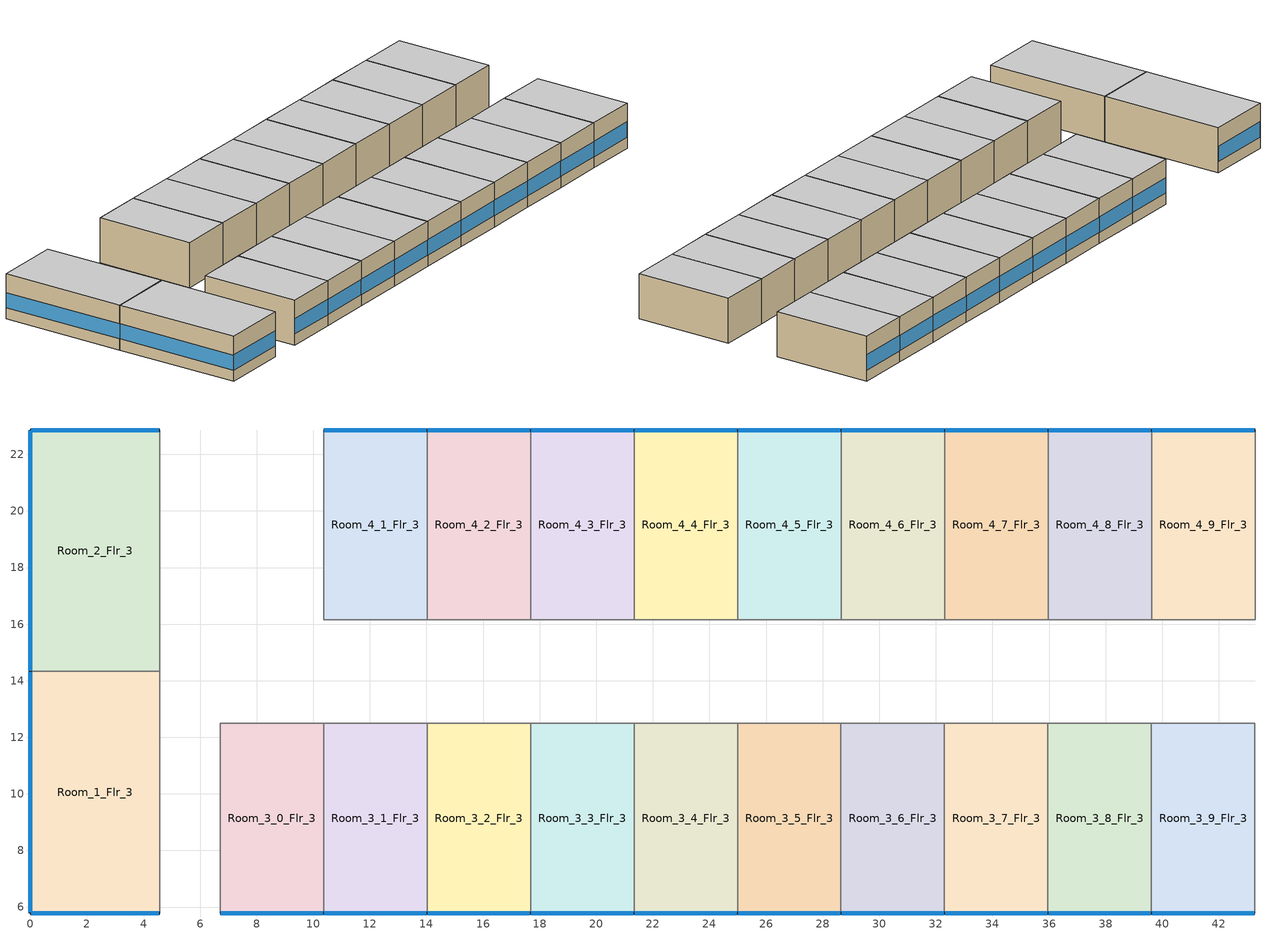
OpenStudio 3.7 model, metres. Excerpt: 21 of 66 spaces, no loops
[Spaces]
Room_1_Flr_3
 floor adiabatic (BTAP-Int-Wall): 4.57,14.33 4.57,5.79 0,5.79 0,14.33 z7.01
 wall outside: 0,14.33 0,5.79 4.57,5.79 z7.01:10.06
 wall to Corridor_Flr_3: 4.57,5.79 4.57,14.33 z7.01:10.06
 wall to Room_2_Flr_3: 4.57,14.33 0,14.33 z7.01:10.06
 window (BTAP-Ext-FixedWindow:U=0.190 SHGC=0.600): 0.03,5.79 4.55,5.79 z7.77:8.8; 0,14.3 0,5.82 z7.77:8.79
 ceiling adiabatic (BTAP-Int-Wall): 4.57,5.79 4.57,14.33 0,14.33 0,5.79 z10.06
Room_2_Flr_3
 floor adiabatic (BTAP-Int-Wall): 4.57,22.86 4.57,14.33 0,14.33 0,22.86 z7.01
 wall outside: 4.57,22.86 0,22.86 0,14.33 z7.01:10.06
 wall to Corridor_Flr_3: 4.57,14.33 4.57,22.86 z7.01:10.06
 window (BTAP-Ext-FixedWindow:U=0.190 SHGC=0.600): 4.55,22.86 0.03,22.86 z7.77:8.8; 0,22.83 0,14.35 z7.77:8.79
 ceiling adiabatic (BTAP-Int-Wall): 4.57,14.33 4.57,22.86 0,22.86 0,14.33 z10.06
Room_4_1_Flr_3
 floor adiabatic (BTAP-Int-Wall): 14.02,22.86 14.02,16.15 10.36,16.15 10.36,22.86 z7.01
 wall outside: 14.02,22.86 10.36,22.86 z7.01:10.06
 wall to Corridor_Flr_3: 10.36,22.86 10.36,16.15 14.02,16.15 z7.01:10.06
 wall to Room_4_2_Flr_3: 14.02,16.15 14.02,22.86 z7.01:10.06
 window (BTAP-Ext-FixedWindow:U=0.190 SHGC=0.600): 14,22.86 10.39,22.86 z7.77:8.8
 ceiling adiabatic (BTAP-Int-Wall): 14.02,16.15 14.02,22.86 10.36,22.86 10.36,16.15 z10.06
Room_3_0_Flr_3
 floor adiabatic (BTAP-Int-Wall): 10.36,12.5 10.36,5.79 6.71,5.79 6.71,12.5 z7.01
 wall outside: 6.71,5.79 10.36,5.79 z7.01:10.06
 wall to Corridor_Flr_3: 10.36,12.5 6.71,12.5 6.71,5.79 z7.01:10.06
 wall to Room_3_1_Flr_3: 10.36,5.79 10.36,12.5 z7.01:10.06
 window (BTAP-Ext-FixedWindow:U=0.190 SHGC=0.600): 6.73,5.79 10.34,5.79 z7.77:8.8
 ceiling adiabatic (BTAP-Int-Wall): 10.36,5.79 10.36,12.5 6.71,12.5 6.71,5.79 z10.06
Room_3_1_Flr_3
 floor adiabatic (BTAP-Int-Wall): 14.02,12.5 14.02,5.79 10.36,5.79 10.36,12.5 z7.01
 wall outside: 10.36,5.79 14.02,5.79 z7.01:10.06
 wall to Room_3_2_Flr_3: 14.02,5.79 14.02,12.5 z7.01:10.06
 wall to Corridor_Flr_3: 14.02,12.5 10.36,12.5 z7.01:10.06
 window (BTAP-Ext-FixedWindow:U=0.190 SHGC=0.600): 10.39,5.79 13.99,5.79 z7.77:8.8
 ceiling adiabatic (BTAP-Int-Wall): 14.02,5.79 14.02,12.5 10.36,12.5 10.36,5.79 z10.06
Room_3_2_Flr_3
 floor adiabatic (BTAP-Int-Wall): 17.68,12.5 17.68,5.79 14.02,5.79 14.02,12.5 z7.01
 wall outside: 14.02,5.79 17.68,5.79 z7.01:10.06
 wall to Corridor_Flr_3: 17.68,12.5 14.02,12.5 z7.01:10.06
 wall to Room_3_3_Flr_3: 17.68,5.79 17.68,12.5 z7.01:10.06
 window (BTAP-Ext-FixedWindow:U=0.190 SHGC=0.600): 14.05,5.79 17.65,5.79 z7.77:8.8
 ceiling adiabatic (BTAP-Int-Wall): 17.68,5.79 17.68,12.5 14.02,12.5 14.02,5.79 z10.06
Room_3_3_Flr_3
 floor adiabatic (BTAP-Int-Wall): 21.33,12.5 21.33,5.79 17.68,5.79 17.68,12.5 z7.01
 wall outside: 17.68,5.79 21.33,5.79 z7.01:10.06
 wall to Corridor_Flr_3: 21.33,12.5 17.68,12.5 z7.01:10.06
 wall to Room_3_4_Flr_3: 21.33,5.79 21.33,12.5 z7.01:10.06
 window (BTAP-Ext-FixedWindow:U=0.190 SHGC=0.600): 17.7,5.79 21.31,5.79 z7.77:8.8
 ceiling adiabatic (BTAP-Int-Wall): 21.33,5.79 21.33,12.5 17.68,12.5 17.68,5.79 z10.06
Room_3_4_Flr_3
 floor adiabatic (BTAP-Int-Wall): 24.99,12.5 24.99,5.79 21.33,5.79 21.33,12.5 z7.01
 wall outside: 21.33,5.79 24.99,5.79 z7.01:10.06
 wall to Room_3_5_Flr_3: 24.99,5.79 24.99,12.5 z7.01:10.06
 wall to Corridor_Flr_3: 24.99,12.5 21.33,12.5 z7.01:10.06
 window (BTAP-Ext-FixedWindow:U=0.190 SHGC=0.600): 21.36,5.79 24.97,5.79 z7.77:8.8
 ceiling adiabatic (BTAP-Int-Wall): 24.99,5.79 24.99,12.5 21.33,12.5 21.33,5.79 z10.06
Room_3_5_Flr_3
 floor adiabatic (BTAP-Int-Wall): 28.65,12.5 28.65,5.79 24.99,5.79 24.99,12.5 z7.01
 wall outside: 24.99,5.79 28.65,5.79 z7.01:10.06
 wall to Corridor_Flr_3: 28.65,12.5 24.99,12.5 z7.01:10.06
 wall to Room_3_6_Flr_3: 28.65,5.79 28.65,12.5 z7.01:10.06
 window (BTAP-Ext-FixedWindow:U=0.190 SHGC=0.600): 25.02,5.79 28.62,5.79 z7.77:8.8
 ceiling adiabatic (BTAP-Int-Wall): 28.65,5.79 28.65,12.5 24.99,12.5 24.99,5.79 z10.06
Room_3_6_Flr_3
 floor adiabatic (BTAP-Int-Wall): 32.3,12.5 32.3,5.79 28.65,5.79 28.65,12.5 z7.01
 wall outside: 28.65,5.79 32.3,5.79 z7.01:10.06
 wall to Room_3_7_Flr_3: 32.3,5.79 32.3,12.5 z7.01:10.06
 wall to Corridor_Flr_3: 32.3,12.5 28.65,12.5 z7.01:10.06
 window (BTAP-Ext-FixedWindow:U=0.190 SHGC=0.600): 28.67,5.79 32.28,5.79 z7.77:8.8
 ceiling adiabatic (BTAP-Int-Wall): 32.3,5.79 32.3,12.5 28.65,12.5 28.65,5.79 z10.06
Room_3_7_Flr_3
 floor adiabatic (BTAP-Int-Wall): 35.96,12.5 35.96,5.79 32.3,5.79 32.3,12.5 z7.01
 wall outside: 32.3,5.79 35.96,5.79 z7.01:10.06
 wall to Corridor_Flr_3: 35.96,12.5 32.3,12.5 z7.01:10.06
 wall to Room_3_8_Flr_3: 35.96,5.79 35.96,12.5 z7.01:10.06
 window (BTAP-Ext-FixedWindow:U=0.190 SHGC=0.600): 32.33,5.79 35.94,5.79 z7.77:8.8
 ceiling adiabatic (BTAP-Int-Wall): 35.96,5.79 35.96,12.5 32.3,12.5 32.3,5.79 z10.06
Room_3_8_Flr_3
 floor adiabatic (BTAP-Int-Wall): 39.62,12.5 39.62,5.79 35.96,5.79 35.96,12.5 z7.01
 wall outside: 35.96,5.79 39.62,5.79 z7.01:10.06
 wall to Room_3_9_Flr_3: 39.62,5.79 39.62,12.5 z7.01:10.06
 wall to Corridor_Flr_3: 39.62,12.5 35.96,12.5 z7.01:10.06
 window (BTAP-Ext-FixedWindow:U=0.190 SHGC=0.600): 35.99,5.79 39.59,5.79 z7.77:8.8
 ceiling adiabatic (BTAP-Int-Wall): 39.62,5.79 39.62,12.5 35.96,12.5 35.96,5.79 z10.06
Room_3_9_Flr_3
 floor adiabatic (BTAP-Int-Wall): 43.28,12.5 43.28,5.79 39.62,5.79 39.62,12.5 z7.01
 wall outside: 39.62,5.79 43.28,5.79 z7.01:10.06
 wall to Room_3_10_Flr_3: 43.28,5.79 43.28,12.5 z7.01:10.06
 wall to Corridor_Flr_3: 43.28,12.5 39.62,12.5 z7.01:10.06
 window (BTAP-Ext-FixedWindow:U=0.190 SHGC=0.600): 39.64,5.79 43.25,5.79 z7.77:8.8
 ceiling adiabatic (BTAP-Int-Wall): 43.28,5.79 43.28,12.5 39.62,12.5 39.62,5.79 z10.06
Room_4_2_Flr_3
 floor adiabatic (BTAP-Int-Wall): 17.68,22.86 17.68,16.15 14.02,16.15 14.02,22.86 z7.01
 wall outside: 17.68,22.86 14.02,22.86 z7.01:10.06
 wall to Corridor_Flr_3: 14.02,16.15 17.68,16.15 z7.01:10.06
 wall to Room_4_3_Flr_3: 17.68,16.15 17.68,22.86 z7.01:10.06
 window (BTAP-Ext-FixedWindow:U=0.190 SHGC=0.600): 17.65,22.86 14.05,22.86 z7.77:8.8
 ceiling adiabatic (BTAP-Int-Wall): 17.68,16.15 17.68,22.86 14.02,22.86 14.02,16.15 z10.06
Room_4_3_Flr_3
 floor adiabatic (BTAP-Int-Wall): 21.34,22.86 21.34,16.15 17.68,16.15 17.68,22.86 z7.01
 wall outside: 21.34,22.86 17.68,22.86 z7.01:10.06
 wall to Corridor_Flr_3: 17.68,16.15 21.34,16.15 z7.01:10.06
 wall to Room_4_4_Flr_3: 21.34,16.15 21.34,22.86 z7.01:10.06
 window (BTAP-Ext-FixedWindow:U=0.190 SHGC=0.600): 21.31,22.86 17.7,22.86 z7.77:8.8
 ceiling adiabatic (BTAP-Int-Wall): 21.34,16.15 21.34,22.86 17.68,22.86 17.68,16.15 z10.06
Room_4_4_Flr_3
 floor adiabatic (BTAP-Int-Wall): 25,22.86 25,16.15 21.34,16.15 21.34,22.86 z7.01
 wall outside: 25,22.86 21.34,22.86 z7.01:10.06
 wall to Corridor_Flr_3: 21.34,16.15 25,16.15 z7.01:10.06
 wall to Room_4_5_Flr_3: 25,16.15 25,22.86 z7.01:10.06
 window (BTAP-Ext-FixedWindow:U=0.190 SHGC=0.600): 24.97,22.86 21.36,22.86 z7.77:8.8
 ceiling adiabatic (BTAP-Int-Wall): 25,16.15 25,22.86 21.34,22.86 21.34,16.15 z10.06
Room_4_5_Flr_3
 floor adiabatic (BTAP-Int-Wall): 28.65,22.86 28.65,16.15 24.99,16.15 24.99,22.86 z7.01
 wall outside: 28.65,22.86 24.99,22.86 z7.01:10.06
 wall to Corridor_Flr_3: 24.99,16.15 28.65,16.15 z7.01:10.06
 wall to Room_4_6_Flr_3: 28.65,16.15 28.65,22.86 z7.01:10.06
 window (BTAP-Ext-FixedWindow:U=0.190 SHGC=0.600): 28.63,22.86 25.02,22.86 z7.77:8.8
 ceiling adiabatic (BTAP-Int-Wall): 28.65,16.15 28.65,22.86 24.99,22.86 24.99,16.15 z10.06
Room_4_6_Flr_3
 floor adiabatic (BTAP-Int-Wall): 32.31,22.86 32.31,16.15 28.65,16.15 28.65,22.86 z7.01
 wall outside: 32.31,22.86 28.65,22.86 z7.01:10.06
 wall to Corridor_Flr_3: 28.65,16.15 32.31,16.15 z7.01:10.06
 wall to Room_4_7_Flr_3: 32.31,16.15 32.31,22.86 z7.01:10.06
 window (BTAP-Ext-FixedWindow:U=0.190 SHGC=0.600): 32.29,22.86 28.68,22.86 z7.77:8.8
 ceiling adiabatic (BTAP-Int-Wall): 32.31,16.15 32.31,22.86 28.65,22.86 28.65,16.15 z10.06
Room_4_7_Flr_3
 floor adiabatic (BTAP-Int-Wall): 35.97,22.86 35.97,16.15 32.31,16.15 32.31,22.86 z7.01
 wall outside: 35.97,22.86 32.31,22.86 z7.01:10.06
 wall to Corridor_Flr_3: 32.31,16.15 35.97,16.15 z7.01:10.06
 wall to Room_4_8_Flr_3: 35.97,16.15 35.97,22.86 z7.01:10.06
 window (BTAP-Ext-FixedWindow:U=0.190 SHGC=0.600): 35.94,22.86 32.34,22.86 z7.77:8.8
 ceiling adiabatic (BTAP-Int-Wall): 35.97,16.15 35.97,22.86 32.31,22.86 32.31,16.15 z10.06
Room_4_8_Flr_3
 floor adiabatic (BTAP-Int-Wall): 39.63,22.86 39.63,16.15 35.97,16.15 35.97,22.86 z7.01
 wall outside: 39.63,22.86 35.97,22.86 z7.01:10.06
 wall to Corridor_Flr_3: 35.97,16.15 39.63,16.15 z7.01:10.06
 wall to Room_4_9_Flr_3: 39.63,16.15 39.63,22.86 z7.01:10.06
 window (BTAP-Ext-FixedWindow:U=0.190 SHGC=0.600): 39.6,22.86 35.99,22.86 z7.77:8.8
 ceiling adiabatic (BTAP-Int-Wall): 39.63,16.15 39.63,22.86 35.97,22.86 35.97,16.15 z10.06
Room_4_9_Flr_3
 floor adiabatic (BTAP-Int-Wall): 43.28,22.86 43.28,16.15 39.63,16.15 39.63,22.86 z7.01
 wall outside: 43.28,22.86 39.63,22.86 z7.01:10.06
 wall to Room_4_10_Flr_3: 43.28,16.15 43.28,22.86 z7.01:10.06
 wall to Corridor_Flr_3: 39.63,16.15 43.28,16.15 z7.01:10.06
 window (BTAP-Ext-FixedWindow:U=0.190 SHGC=0.600): 43.26,22.86 39.65,22.86 z7.77:8.8
 ceiling adiabatic (BTAP-Int-Wall): 43.28,16.15 43.28,22.86 39.63,22.86 39.63,16.15 z10.06
[Site]
Calgary Intl AP_AB_CAN: Latitude {deg}=51.11; Longitude {deg}=-114.02; Time Zone {hr}=-7; Elevation {m}=1084.1; Terrain=City
[Building]
LargeHotel: North Axis {deg}=0; Default Construction Set=BTAP-Mass at hdd = 5000.0; Standards Number of Stories=7; Standards Number of Above Ground Stories=6; Standards Template=NECB2017; Standards Building Type=LargeHotel
[Site:WaterMainsTemperature]
Calculation Method=Correlation; Annual Average Outdoor Air Temperature {C}=4.69167; Maximum Difference In Monthly Average Outdoor Air Temperatures {deltaC}=24.6
[Site:GroundTemperature:BuildingSurface]
19.527, 19.502, 19.536, 19.598, 20.002, 21.64, 22.225, 22.375, 21.449, 20.121, 19.802, 19.633
[SizingPeriod:DesignDay] Barometric Pressure {Pa}=88961; Rain Indicator=No; Snow Indicator=No; Day of Month=21; Daylight Saving Time Indicator=No; Humidity Condition Type=Wetbulb; Dry-Bulb Temperature Range Modifier Type=DefaultMultipliers
Name | Maximum Dry-Bulb Temperature {C} | Daily Dry-Bulb Temperature Range {deltaC} | Wind Speed {m/s} | Wind Direction {deg} | Month | Day Type | Wetbulb or DewPoint at Maximum Dry-Bulb {C} | Solar Model Indicator | ASHRAE Clear Sky Optical Depth for Beam Irradiance | ASHRAE Clear Sky Optical Depth for Diffuse Irradiance | Sky Clearness
Calgary Intl AP Ann Clg .4% Condns DB=>MWB | 28.8 | 12.3 | 4.5 | 160 | 7 | SummerDesignDay | 16 | ASHRAETau | 0.34 | 2.419
Calgary Intl AP Ann Clg .4% Condns WB=>MDB | 25.5 | 12.3 | 4.5 | 160 | 7 | SummerDesignDay | 17.8 | ASHRAETau | 0.34 | 2.419
Calgary Intl AP Ann Htg 99.6% Condns DB | -27.7 | 0 | 2.7 | 200 | 1 | WinterDesignDay | -27.7 | ASHRAEClearSky |  |  | 0
[ClimateZones]
Climate Zone Institution Name 1=ASHRAE; Climate Zone Document Name 1=ANSI/ASHRAE Standard 169; Climate Zone Document Year 1=2006; Climate Zone Value 1=7
[Site:GroundTemperature:Shallow]
-1.6, -5.4, -6.4, -5.5, -0.4, 5.3, 10.8, 14.7, 15.8, 14, 9.5, 4
[Site:GroundTemperature:Deep]
4, 1.3, -0.4, -0.9, 0.1, 2.3, 5.2, 8, 9.9, 10.3, 9.2, 7
[Site:GroundTemperature:FCfactorMethod]
January Ground Temperature {C}=5.5; February Ground Temperature {C}=-2; March Ground Temperature {C}=-7.6; April Ground Temperature {C}=-6.3; May Ground Temperature {C}=-6.6; June Ground Temperature {C}=-0.3; July Ground Temperature {C}=4.9; August Ground Temperature {C}=10.2; September Ground Temperature {C}=13.8; October Ground Temperature {C}=17; November Ground Temperature {C}=16.6; December Ground Temperature {C}=11.1
[Material:NoMass] Roughness=Smooth; Thermal Absorptance=0.9; Solar Absorptance=0.7
Name | Thermal Resistance {m2-K/W} | Visible Absorptance
Typical Carpet Pad; Typical Carpet Pad 1 | 0.21648 | 0.8
Typical Insulation 1 | 5.91238 | 0.7
Typical Insulation 2 | 4.49096 | 0.7
Typical Insulation 3 | 7.24636 | 0.7
Typical Carpet Pad 2 | 1.25503 | 0.8
Typical Carpet Pad 3; Typical Carpet Pad 4 | 3.45515 | 0.8
Typical Insulation 4 | 0.526298 | 0.7
Typical Insulation 5 | 0.526316 | 0.7
[Material]
Name | Roughness | Thickness {m} | Conductivity {W/m-K} | Density {kg/m3} | Specific Heat {J/kg-K} | Thermal Absorptance | Solar Absorptance | Visible Absorptance
G05 25mm wood | MediumSmooth | 0.0254 | 0.15 | 608 | 1630 | 0.9 | 0.5 | 0.5
100mm Normalweight concrete floor 1 | MediumSmooth | 0.1016 | 2.31 | 2322 | 832
G01 13mm gypsum board 1 | Smooth | 0.0127 | 0.16 | 800 | 1090 | 0.9 | 0.7 | 0.5
4 in. Normalweight Concrete Floor 1 | MediumRough | 0.1016 | 2.31 | 2322 | 832 | 0.9 | 0.7 | 0.7
1IN Stucco 1 | Smooth | 0.0253 | 0.6918 | 1858 | 837 | 0.9 | 0.7 | 0.92
8IN CONCRETE HW RefBldg 1 | Rough | 0.2032 | 1.311 | 2240 | 836.8 | 0.9 | 0.7 | 0.7
1/2IN Gypsum 1 | Smooth | 0.0127 | 0.16 | 784.9 | 830 | 0.9 | 0.4 | 0.4
Metal Roof Surface 1; F08 Metal surface 1 | Smooth | 0.0008 | 45.28 | 7824 | 500 | 0.9 | 0.7 | 0.7
6 in. Normalweight Concrete Floor 1; 6 in. Normalweight Concrete Floor 2; 6 in. Normalweight Concrete Floor 3 | MediumRough | 0.1524 | 2.31 | 2322 | 832 | 0.9 | 0.7 | 0.7
[Construction]
BTAP-Int-Partition; BTAP-Int-Door: G05 25mm wood
BTAP-Int-Floor: 100mm Normalweight concrete floor 1, Typical Carpet Pad
BTAP-Int-Wall: G01 13mm gypsum board 1, G01 13mm gypsum board 1
BTAP-Int-Ceiling: Typical Carpet Pad, 100mm Normalweight concrete floor 1
BTAP-Int-Window: SimpleGlazing
BTAP-Ext-Floor-Mass:U-0.162: Typical Insulation 1, 4 in. Normalweight Concrete Floor 1, Typical Carpet Pad 1
BTAP-Ext-Wall-Mass:U-0.21: 1IN Stucco 1, 8IN CONCRETE HW RefBldg 1, Typical Insulation 2, 1/2IN Gypsum 1
BTAP-Ext-Roof-Metal:U-0.138: Metal Roof Surface 1, Typical Insulation 3
BTAP-Grnd-Floor-Mass:U-0.757: 6 in. Normalweight Concrete Floor 1, Typical Carpet Pad 2
BTAP-Grnd-Wall-Mass:U-0.284: 6 in. Normalweight Concrete Floor 2, Typical Carpet Pad 3
BTAP-Grnd-Roof-Mass:U-0.284: 6 in. Normalweight Concrete Floor 3, Typical Carpet Pad 4
BTAP-Ext-FixedWindow:U=0.190 SHGC=0.600; BTAP-Ext-GlassDoors:U=0.190 SHGC=0.600; BTAP-Ext-Skylights:U=0.190 SHGC=0.600; BTAP-Ext-DaylightDomes:U=0.190 SHGC=0.600; BTAP-Ext-DaylightDiffuser:U=0.190 SHGC=0.600: SimpleGlazing:U=0.190 SHGC=0.600
BTAP-Ext-Door:U-1.9: F08 Metal surface 1, Typical Insulation 4
BTAP-Ext-OverHeadDoor:U-1.9: Typical Insulation 5
[DefaultConstructionSet]
BTAP-Mass at hdd = 5000.0: Default Exterior Surface Constructions=BTAP-Mass at hdd = 5000.0; Default Interior Surface Constructions=Default Surface Constructions 2; Default Ground Contact Surface Constructions=BTAP-Mass at hdd = 5000.0 1; Default Exterior SubSurface Constructions=BTAP-Mass at hdd = 5000.0; Default Interior SubSurface Constructions=Default Sub Surface Constructions 2; Interior Partition Construction=BTAP-Int-Partition
[DefaultSurfaceConstructions]
Name | Floor Construction | Wall Construction | Roof Ceiling Construction
Default Surface Constructions 2 | BTAP-Int-Floor | BTAP-Int-Wall | BTAP-Int-Ceiling
BTAP-Mass at hdd = 5000.0 | BTAP-Ext-Floor-Mass:U-0.162 | BTAP-Ext-Wall-Mass:U-0.21 | BTAP-Ext-Roof-Metal:U-0.138
BTAP-Mass at hdd = 5000.0 1 | BTAP-Grnd-Floor-Mass:U-0.757 | BTAP-Grnd-Wall-Mass:U-0.284 | BTAP-Grnd-Roof-Mass:U-0.284
[DefaultSubSurfaceConstructions]
Name | Fixed Window Construction | Operable Window Construction | Door Construction | Glass Door Construction | Overhead Door Construction | Skylight Construction | Tubular Daylight Dome Construction | Tubular Daylight Diffuser Construction
Default Sub Surface Constructions 2 | BTAP-Int-Window | BTAP-Int-Window | BTAP-Int-Door
BTAP-Mass at hdd = 5000.0 | BTAP-Ext-FixedWindow:U=0.190 SHGC=0.600 | BTAP-Ext-FixedWindow:U=0.190 SHGC=0.600 | BTAP-Ext-Door:U-1.9 | BTAP-Ext-GlassDoors:U=0.190 SHGC=0.600 | BTAP-Ext-OverHeadDoor:U-1.9 | BTAP-Ext-Skylights:U=0.190 SHGC=0.600 | BTAP-Ext-DaylightDomes:U=0.190 SHGC=0.600 | BTAP-Ext-DaylightDiffuser:U=0.190 SHGC=0.600
[WindowMaterial:SimpleGlazingSystem] Solar Heat Gain Coefficient=0.6; Visible Transmittance=0.21
Name | U-Factor {W/m2-K}
SimpleGlazing | 2.2
SimpleGlazing:U=0.190 SHGC=0.600 | 1.9
[Space] Space Type=Space Function Guest room; Building Story=Building Story 3; Volume {m3}=Autocalculate
Name | Thermal Zone | Part of Total Floor Area
Room_1_Flr_3 | DU_BT=Space Function_ST=Guest room_FL=Building Story 3_SCHF 12 | Yes
Room_4_1_Flr_3 | DU_BT=Space Function_ST=Guest room_FL=Building Story 3_SCHF 34 | Yes
Room_2_Flr_3 | DU_BT=Space Function_ST=Guest room_FL=Building Story 3_SCHF 3 | Yes
Room_3_0_Flr_3 | DU_BT=Space Function_ST=Guest room_FL=Building Story 3_SCHF 2 | Yes
Room_3_1_Flr_3 | DU_BT=Space Function_ST=Guest room_FL=Building Story 3_SCHF 28
Room_3_2_Flr_3 | DU_BT=Space Function_ST=Guest room_FL=Building Story 3_SCHF 9
Room_3_3_Flr_3 | DU_BT=Space Function_ST=Guest room_FL=Building Story 3_SCHF 36
Room_3_4_Flr_3 | DU_BT=Space Function_ST=Guest room_FL=Building Story 3_SCHF 10
Room_3_5_Flr_3 | DU_BT=Space Function_ST=Guest room_FL=Building Story 3_SCHF 5
Room_3_6_Flr_3 | DU_BT=Space Function_ST=Guest room_FL=Building Story 3_SCHF 13
Room_3_7_Flr_3 | DU_BT=Space Function_ST=Guest room_FL=Building Story 3_SCHF
Room_3_8_Flr_3 | DU_BT=Space Function_ST=Guest room_FL=Building Story 3_SCHF 15
Room_3_9_Flr_3 | DU_BT=Space Function_ST=Guest room_FL=Building Story 3_SCHF 18
Room_4_2_Flr_3 | DU_BT=Space Function_ST=Guest room_FL=Building Story 3_SCHF 21
Room_4_3_Flr_3 | DU_BT=Space Function_ST=Guest room_FL=Building Story 3_SCHF 22
Room_4_4_Flr_3 | DU_BT=Space Function_ST=Guest room_FL=Building Story 3_SCHF 25
Room_4_5_Flr_3 | DU_BT=Space Function_ST=Guest room_FL=Building Story 3_SCHF 26
Room_4_6_Flr_3 | DU_BT=Space Function_ST=Guest room_FL=Building Story 3_SCHF 27
Room_4_7_Flr_3 | DU_BT=Space Function_ST=Guest room_FL=Building Story 3_SCHF 19
Room_4_8_Flr_3 | DU_BT=Space Function_ST=Guest room_FL=Building Story 3_SCHF 29
Room_4_9_Flr_3 | DU_BT=Space Function_ST=Guest room_FL=Building Story 3_SCHF 31
[BuildingStory]
Building Story 3: Nominal Z Coordinate {m}=7.008
[SpaceType]
Space Function Guest room: Default Schedule Set=Space Function Guest room Schedule Set; Design Specification Outdoor Air Object=Space Function Guest room Ventilation; Standards Building Type=Space Function; Standards Space Type=Guest room
[People:Definition]
Space Function Guest room People Definition: Number of People Calculation Method=People/Area; People per Space Floor Area {person/m2}=0.0400145; Fraction Radiant=0.3
[People]
Space Function Guest room People: People Definition=Space Function Guest room People Definition; Space or SpaceType=Space Function Guest room; Work Efficiency Schedule=Work Efficiency Schedule; Clothing Insulation Schedule=Clothing Schedule; Air Velocity Schedule=Air Velocity Schedule; Multiplier=1
[Lights:Definition]
Space Function Guest room Lights Definition: Design Level Calculation Method=Watts/Area; Watts per Space Floor Area {W/m2}=8.29993; Fraction Radiant=0.5; Fraction Visible=0.2
[Lights]
Space Function Guest room Lights: Lights Definition=Space Function Guest room Lights Definition; Space or SpaceType=Space Function Guest room; Fraction Replaceable=1
[DesignSpecification:OutdoorAir]
Space Function Guest room Ventilation: Outdoor Air Method=Sum; Outdoor Air Flow per Floor Area {m3/s-m2}=0.00046228
[DefaultScheduleSet]
Space Function Guest room Schedule Set: Number of People Schedule=NECB-F-Occupancy; People Activity Level Schedule=NECB-Activity; Lighting Schedule=NECB-F-Lighting; Electric Equipment Schedule=NECB-F-Electric-Equipment; Infiltration Schedule=Always On
[ThermostatSetpoint:DualSetpoint] Heating Setpoint Temperature Schedule=NECB-F-Thermostat Setpoint-Heating; Cooling Setpoint Temperature Schedule=NECB-F-Thermostat Setpoint-Cooling
Space Function Guest room Thermostat 112; Space Function Guest room Thermostat 114; Space Function Guest room Thermostat 115; Space Function Guest room Thermostat 118; Space Function Guest room Thermostat 122; Space Function Guest room Thermostat 123; Space Function Guest room Thermostat 125; Space Function Guest room Thermostat 127; Space Function Guest room Thermostat 130; Space Function Guest room Thermostat 133; Space Function Guest room Thermostat 134; Space Function Guest room Thermostat 136; Space Function Guest room Thermostat 137; Space Function Guest room Thermostat 140; Space Function Guest room Thermostat 141; Space Function Guest room Thermostat 142; Space Function Guest room Thermostat 143; Space Function Guest room Thermostat 144; Space Function Guest room Thermostat 147; Space Function Guest room Thermostat 151; Space Function Guest room Thermostat 153
[ElectricEquipment:Definition]
Space Function Guest room Elec Equip Definition: Design Level Calculation Method=Watts/Area; Watts per Space Floor Area {W/m2}=2.50091; Fraction Radiant=0.5
[ElectricEquipment]
Space Function Guest room Elec Equip: Electric Equipment Definition=Space Function Guest room Elec Equip Definition; Space or SpaceType=Space Function Guest room
[SpaceInfiltration:DesignFlowRate] Schedule=Always On Discrete; Design Flow Rate Calculation Method=Flow/ExteriorArea; Flow per Exterior Surface Area {m3/s-m2}=0.00025; Constant Term Coefficient=0; Temperature Term Coefficient=0; Velocity Term Coefficient=0.224; Velocity Squared Term Coefficient=0
Name | Space or SpaceType
Room_1_Flr_3 Infiltration | Room_1_Flr_3
Room_2_Flr_3 Infiltration | Room_2_Flr_3
Room_3_0_Flr_3 Infiltration | Room_3_0_Flr_3
Room_3_1_Flr_3 Infiltration | Room_3_1_Flr_3
Room_3_2_Flr_3 Infiltration | Room_3_2_Flr_3
Room_3_3_Flr_3 Infiltration | Room_3_3_Flr_3
Room_3_4_Flr_3 Infiltration | Room_3_4_Flr_3
Room_3_5_Flr_3 Infiltration | Room_3_5_Flr_3
Room_3_6_Flr_3 Infiltration | Room_3_6_Flr_3
Room_3_7_Flr_3 Infiltration | Room_3_7_Flr_3
Room_3_8_Flr_3 Infiltration | Room_3_8_Flr_3
Room_3_9_Flr_3 Infiltration | Room_3_9_Flr_3
Room_4_1_Flr_3 Infiltration | Room_4_1_Flr_3
Room_4_2_Flr_3 Infiltration | Room_4_2_Flr_3
Room_4_3_Flr_3 Infiltration | Room_4_3_Flr_3
Room_4_4_Flr_3 Infiltration | Room_4_4_Flr_3
Room_4_5_Flr_3 Infiltration | Room_4_5_Flr_3
Room_4_6_Flr_3 Infiltration | Room_4_6_Flr_3
Room_4_7_Flr_3 Infiltration | Room_4_7_Flr_3
Room_4_8_Flr_3 Infiltration | Room_4_8_Flr_3
Room_4_9_Flr_3 Infiltration | Room_4_9_Flr_3
[ThermalZone] Multiplier=4; Use Ideal Air Loads=No
Name | Thermostat
DU_BT=Space Function_ST=Guest room_FL=Building Story 3_SCHF | Space Function Guest room Thermostat 112
DU_BT=Space Function_ST=Guest room_FL=Building Story 3_SCHF 2 | Space Function Guest room Thermostat 114
DU_BT=Space Function_ST=Guest room_FL=Building Story 3_SCHF 3 | Space Function Guest room Thermostat 115
DU_BT=Space Function_ST=Guest room_FL=Building Story 3_SCHF 5 | Space Function Guest room Thermostat 118
DU_BT=Space Function_ST=Guest room_FL=Building Story 3_SCHF 9 | Space Function Guest room Thermostat 122
DU_BT=Space Function_ST=Guest room_FL=Building Story 3_SCHF 10 | Space Function Guest room Thermostat 123
DU_BT=Space Function_ST=Guest room_FL=Building Story 3_SCHF 12 | Space Function Guest room Thermostat 125
DU_BT=Space Function_ST=Guest room_FL=Building Story 3_SCHF 13 | Space Function Guest room Thermostat 127
DU_BT=Space Function_ST=Guest room_FL=Building Story 3_SCHF 15 | Space Function Guest room Thermostat 130
DU_BT=Space Function_ST=Guest room_FL=Building Story 3_SCHF 18 | Space Function Guest room Thermostat 133
DU_BT=Space Function_ST=Guest room_FL=Building Story 3_SCHF 19 | Space Function Guest room Thermostat 134
DU_BT=Space Function_ST=Guest room_FL=Building Story 3_SCHF 21 | Space Function Guest room Thermostat 136
DU_BT=Space Function_ST=Guest room_FL=Building Story 3_SCHF 22 | Space Function Guest room Thermostat 137
DU_BT=Space Function_ST=Guest room_FL=Building Story 3_SCHF 25 | Space Function Guest room Thermostat 140
DU_BT=Space Function_ST=Guest room_FL=Building Story 3_SCHF 26 | Space Function Guest room Thermostat 141
DU_BT=Space Function_ST=Guest room_FL=Building Story 3_SCHF 27 | Space Function Guest room Thermostat 142
DU_BT=Space Function_ST=Guest room_FL=Building Story 3_SCHF 28 | Space Function Guest room Thermostat 143
DU_BT=Space Function_ST=Guest room_FL=Building Story 3_SCHF 29 | Space Function Guest room Thermostat 144
DU_BT=Space Function_ST=Guest room_FL=Building Story 3_SCHF 31 | Space Function Guest room Thermostat 147
DU_BT=Space Function_ST=Guest room_FL=Building Story 3_SCHF 34 | Space Function Guest room Thermostat 151
DU_BT=Space Function_ST=Guest room_FL=Building Story 3_SCHF 36 | Space Function Guest room Thermostat 153
[Foundation:Kiva]
Bldg Kiva Foundation: Wall Height Above Grade {m}=0; Wall Depth Below Slab {m}=0
[Foundation:Kiva:Settings]

[Schedule:Ruleset]
Clothing Schedule: Default Day Schedule=Clothing Schedule Default Winter Clothes
Air Velocity Schedule: Default Day Schedule=Air Velocity Schedule Default
Work Efficiency Schedule: Default Day Schedule=Work Efficiency Schedule Default
NECB-Activity: Default Day Schedule=NECB-Activity Default; Summer Design Day Schedule=NECB-Activity Summer Design Day; Winter Design Day Schedule=NECB-Activity Winter Design Day
Always On: Default Day Schedule=Always On Default
NECB-F-Occupancy: Default Day Schedule=NECB-F-Occupancy Default
NECB-F-Lighting: Default Day Schedule=NECB-F-Lighting Default
NECB-F-Electric-Equipment: Default Day Schedule=NECB-F-Electric-Equipment Default
NECB-F-Thermostat Setpoint-Heating: Default Day Schedule=NECB-F-Thermostat Setpoint-Heating Default
NECB-F-Thermostat Setpoint-Cooling: Default Day Schedule=NECB-F-Thermostat Setpoint-Cooling Default
[Schedule:Day]
Clothing Schedule Default Winter Clothes; Always On Default: 24, 0, 1
Clothing Schedule Summer Clothes: 24, 0, 0.5
Air Velocity Schedule Default: 24, 0, 0.2
Work Efficiency Schedule Default: 24, 0, 0
NECB-Activity Default; NECB-Activity Winter Design Day; NECB-Activity Summer Design Day: 24, 0, 130
NECB-F-Occupancy Default; NECB-F-Occupancy Default|Wkdy Day; NECB-F-Occupancy Sat Day; NECB-F-Occupancy Sun|Hol Day: 7, 0, 0.63, 8, 0, 0.49, 10, 0, 0.28, 16, 0, 0.14, 17, 0, 0.21, 20, 0, 0.35, 22, 0, 0.49, 23, 0, 0.56, 24, 0, 0.63
NECB-F-Lighting Default; NECB-F-Lighting Default|Wkdy Day; NECB-F-Lighting Sat Day; NECB-F-Lighting Sun|Hol Day; NECB-F-Electric-Equipment Default; NECB-F-Electric-Equipment Default|Wkdy Day; NECB-F-Electric-Equipment Sat Day; NECB-F-Electric-Equipment Sun|Hol Day: 1, 0, 0.21, 3, 0, 0.14, 6, 0, 0.07, 7, 0, 0.14, 8, 0, 0.28, 9, 0, 0.35, 11, 0, 0.28, 12, 0, 0.21, 19, 0, 0.14, 20, 0, 0.42, 21, 0, 0.56, 22, 0, 0.63, 23, 0, 0.56, 24, 0, 0.42
NECB-F-Thermostat Setpoint-Heating Default; NECB-F-Thermostat Setpoint-Heating Default|Wkdy Day; NECB-F-Thermostat Setpoint-Heating Sat Day; NECB-F-Thermostat Setpoint-Heating Sun|Hol Day: 1, 0, 22, 7, 0, 18, 8, 0, 20, 24, 0, 22
NECB-F-Thermostat Setpoint-Cooling Default; NECB-F-Thermostat Setpoint-Cooling Default|Wkdy Day; NECB-F-Thermostat Setpoint-Cooling Sat Day; NECB-F-Thermostat Setpoint-Cooling Sun|Hol Day: 24, 0, 24
[Schedule:Rule] Date Specification Type=DateRange; Start Day=1
Name | Schedule Ruleset | Rule Order | Day Schedule | Start Month | End Month | End Day | Apply Monday | Apply Tuesday | Apply Wednesday | Apply Thursday | Apply Friday | Apply Saturday | Apply Sunday
Schedule Rule 1 | Clothing Schedule | 0 | Clothing Schedule Summer Clothes | 5 | 9 | 30
Schedule Rule 35 | NECB-F-Occupancy | 2 | NECB-F-Occupancy Default|Wkdy Day | 1 | 12 | 31 | Yes | Yes | Yes | Yes | Yes
Schedule Rule 36 | NECB-F-Occupancy | 1 | NECB-F-Occupancy Sat Day | 1 | 12 | 31 |  |  |  |  |  | Yes
Schedule Rule 37 | NECB-F-Occupancy | 0 | NECB-F-Occupancy Sun|Hol Day | 1 | 12 | 31 |  |  |  |  |  |  | Yes
Schedule Rule 38 | NECB-F-Lighting | 2 | NECB-F-Lighting Default|Wkdy Day | 1 | 12 | 31 | Yes | Yes | Yes | Yes | Yes
Schedule Rule 39 | NECB-F-Lighting | 1 | NECB-F-Lighting Sat Day | 1 | 12 | 31 |  |  |  |  |  | Yes
Schedule Rule 40 | NECB-F-Lighting | 0 | NECB-F-Lighting Sun|Hol Day | 1 | 12 | 31 |  |  |  |  |  |  | Yes
Schedule Rule 41 | NECB-F-Electric-Equipment | 2 | NECB-F-Electric-Equipment Default|Wkdy Day | 1 | 12 | 31 | Yes | Yes | Yes | Yes | Yes
Schedule Rule 42 | NECB-F-Electric-Equipment | 1 | NECB-F-Electric-Equipment Sat Day | 1 | 12 | 31 |  |  |  |  |  | Yes
Schedule Rule 43 | NECB-F-Electric-Equipment | 0 | NECB-F-Electric-Equipment Sun|Hol Day | 1 | 12 | 31 |  |  |  |  |  |  | Yes
Schedule Rule 44 | NECB-F-Thermostat Setpoint-Heating | 2 | NECB-F-Thermostat Setpoint-Heating Default|Wkdy Day | 1 | 12 | 31 | Yes | Yes | Yes | Yes | Yes
Schedule Rule 45 | NECB-F-Thermostat Setpoint-Heating | 1 | NECB-F-Thermostat Setpoint-Heating Sat Day | 1 | 12 | 31 |  |  |  |  |  | Yes
Schedule Rule 46 | NECB-F-Thermostat Setpoint-Heating | 0 | NECB-F-Thermostat Setpoint-Heating Sun|Hol Day | 1 | 12 | 31 |  |  |  |  |  |  | Yes
Schedule Rule 47 | NECB-F-Thermostat Setpoint-Cooling | 2 | NECB-F-Thermostat Setpoint-Cooling Default|Wkdy Day | 1 | 12 | 31 | Yes | Yes | Yes | Yes | Yes
Schedule Rule 48 | NECB-F-Thermostat Setpoint-Cooling | 1 | NECB-F-Thermostat Setpoint-Cooling Sat Day | 1 | 12 | 31 |  |  |  |  |  | Yes
Schedule Rule 49 | NECB-F-Thermostat Setpoint-Cooling | 0 | NECB-F-Thermostat Setpoint-Cooling Sun|Hol Day | 1 | 12 | 31 |  |  |  |  |  |  | Yes
[Schedule:Constant]
Always On Discrete: Value=1
